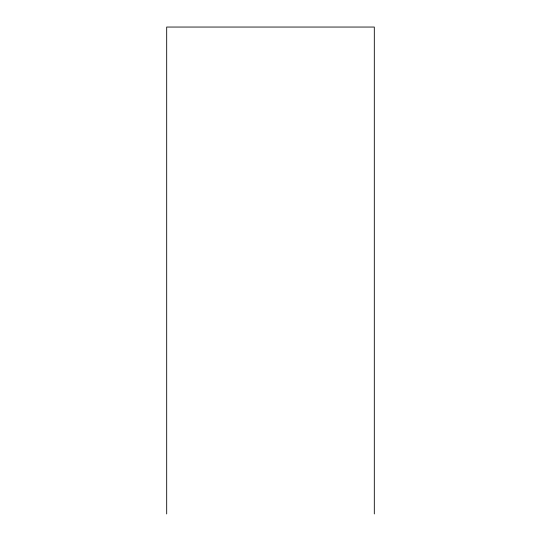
<?xml version="1.0" encoding="UTF-8"?>
<svg xmlns="http://www.w3.org/2000/svg" width="541" height="541" viewBox="0 0 541 541"><rect width="100%" height="100%" fill="white"/><g stroke="black" fill="none" stroke-linecap="round" stroke-linejoin="round"><path stroke-width="0.81" d="M374.311 513.95L374.311 27.05L166.689 27.05L166.689 513.95"/></g></svg>
